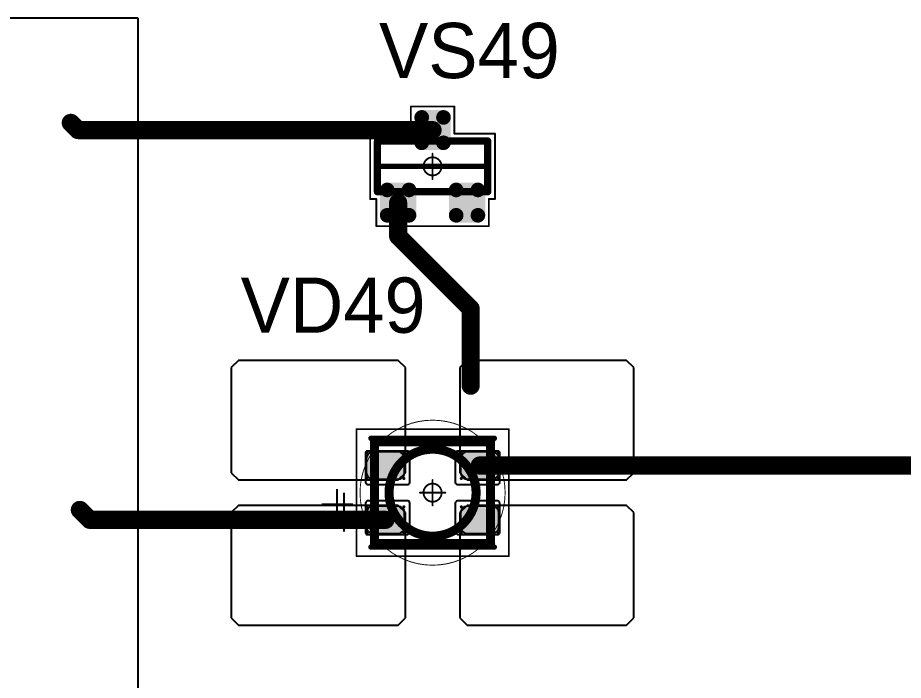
# Model space of a CAD drawing. Header units: millimetres. Extents: x 0 to 400, y 0 to 511.
# Drawn here: x 48.56 to 72.98, y 336.33 to 354.6 of the extents above; entities that cross this region are included whole.
import ezdxf

# ---------------------------------------------------------------- set-up
doc = ezdxf.new("R2010")
doc.units = ezdxf.units.MM
for name, color, linetype in [('Mechanical13', 56, 'Continuous'), ('Mechanical15', 56, 'Continuous'), ('Mechanical2', 216, 'Continuous'), ('TopLayer', 1, 'Continuous'), ('TopOverlay', 2, 'Continuous'), ('TopPaste', 8, 'Continuous'), ('TopSolder', 216, 'Continuous')]:
    doc.layers.add(name, color=color, linetype=linetype)

# ---------------------------------------------------------------- blocks, each defined once
blk = doc.blocks.new('SOT23_548')
at = {"layer": 'Mechanical13', "const_width": 0.2}
for points in [[(-0.7, 1.52), (0.7, 1.52)], [(-0.7, 1.52), (-0.7, -1.52)], [(0.7, 1.52), (0.7, -1.52)], [(-0.7, -1.52), (0.7, -1.52)]]:
    blk.add_lwpolyline(points, dxfattribs=at)
at = {"layer": 'Mechanical13', "const_width": 0.1}
for points in [[(-0.75, 1.52, 1), (-0.65, 1.52, 1)], [(-0.75, 1.52, 1), (-0.65, 1.52, 1)], [(0.65, 1.52, 1), (0.75, 1.52, 1)], [(0.65, 1.52, 1), (0.75, 1.52, 1)], [(-0.75, -1.52, 1), (-0.65, -1.52, 1)], [(-0.75, -1.52, 1), (-0.65, -1.52, 1)], [(0.65, -1.52, 1), (0.75, -1.52, 1)], [(0.65, -1.52, 1), (0.75, -1.52, 1)]]:
    blk.add_lwpolyline(points, format="xyb", close=True, dxfattribs=at)
at = {"layer": 'Mechanical15', "const_width": 0.05}
for points in [[(-0.9, 1.72), (-0.9, 1.55)], [(-0.9, 1.72), (0.9, 1.72)], [(0.9, 1.72), (0.9, 0.6)], [(-1.65, 1.55), (-1.65, -1.55)], [(-1.65, 1.55), (-0.9, 1.55)], [(0.9, 0.6), (1.65, 0.6)], [(1.65, 0.6), (1.65, -0.6)], [(0, 0.35), (0, -0.35)], [(-0.35, 0), (0.35, 0)], [(0.9, -0.6), (1.65, -0.6)], [(0.9, -0.6), (0.9, -1.72)], [(-1.65, -1.55), (-0.9, -1.55)], [(-0.9, -1.55), (-0.9, -1.72)], [(-0.9, -1.72), (0.9, -1.72)]]:
    blk.add_lwpolyline(points, dxfattribs=at)
at = {"layer": 'Mechanical15'}
for points, const_width in [([(-0.913, 1.72, 1), (-0.888, 1.72, 1)], 0.025), ([(-0.913, 1.72, 1), (-0.888, 1.72, 1)], 0.025), ([(0.888, 1.72, 1), (0.913, 1.72, 1)], 0.025), ([(0.888, 1.72, 1), (0.913, 1.72, 1)], 0.025), ([(-1.662, 1.55, 1), (-1.637, 1.55, 1)], 0.025), ([(-1.662, 1.55, 1), (-1.637, 1.55, 1)], 0.025), ([(-0.913, 1.55, 1), (-0.888, 1.55, 1)], 0.025), ([(-0.913, 1.55, 1), (-0.888, 1.55, 1)], 0.025), ([(0.888, 0.6, 1), (0.913, 0.6, 1)], 0.025), ([(0.888, 0.6, 1), (0.913, 0.6, 1)], 0.025), ([(1.637, 0.6, 1), (1.662, 0.6, 1)], 0.025), ([(1.637, 0.6, 1), (1.662, 0.6, 1)], 0.025), ([(0.25, 0, 1), (-0.25, 0, 1)], 0.05), ([(-0.012, 0.35, 1), (0.012, 0.35, 1)], 0.025), ([(-0.362, 0, 1), (-0.337, 0, 1)], 0.025), ([(-0.262, 0, 1), (-0.238, 0, 1)], 0.025), ([(0.238, 0, 1), (0.262, 0, 1)], 0.025), ([(0.337, 0, 1), (0.362, 0, 1)], 0.025), ([(-0.012, -0.35, 1), (0.012, -0.35, 1)], 0.025), ([(0.888, -0.6, 1), (0.913, -0.6, 1)], 0.025), ([(0.888, -0.6, 1), (0.913, -0.6, 1)], 0.025), ([(1.637, -0.6, 1), (1.662, -0.6, 1)], 0.025), ([(1.637, -0.6, 1), (1.662, -0.6, 1)], 0.025), ([(-1.662, -1.55, 1), (-1.637, -1.55, 1)], 0.025), ([(-1.662, -1.55, 1), (-1.637, -1.55, 1)], 0.025), ([(-0.913, -1.55, 1), (-0.888, -1.55, 1)], 0.025), ([(-0.913, -1.55, 1), (-0.888, -1.55, 1)], 0.025), ([(-0.913, -1.72, 1), (-0.888, -1.72, 1)], 0.025), ([(-0.913, -1.72, 1), (-0.888, -1.72, 1)], 0.025), ([(0.888, -1.72, 1), (0.913, -1.72, 1)], 0.025), ([(0.888, -1.72, 1), (0.913, -1.72, 1)], 0.025)]:
    blk.add_lwpolyline(points, format="xyb", close=True, dxfattribs=dict(at, const_width=const_width))
at = {"layer": 'TopLayer', "const_width": 0.1}
for points in [[(-1.4, 1.25, 1), (-1.3, 1.25, 1)], [(-0.7, 1.25, 1), (-0.6, 1.25, 1)], [(-1.4, 0.65, 1), (-1.3, 0.65, 1)], [(-0.7, 0.65, 1), (-0.6, 0.65, 1)], [(0.6, 0.3, 1), (0.7, 0.3, 1)], [(1.3, 0.3, 1), (1.4, 0.3, 1)], [(0.6, -0.3, 1), (0.7, -0.3, 1)], [(1.3, -0.3, 1), (1.4, -0.3, 1)], [(-1.4, -0.65, 1), (-1.3, -0.65, 1)], [(-0.7, -0.65, 1), (-0.6, -0.65, 1)], [(-1.4, -1.25, 1), (-1.3, -1.25, 1)], [(-0.7, -1.25, 1), (-0.6, -1.25, 1)]]:
    blk.add_lwpolyline(points, format="xyb", close=True, dxfattribs=at)
at = {"layer": 'TopLayer'}
for points in [[(-1.45, 1.25), (-1.45, 0.65), (-0.55, 1.25), (-0.55, 0.65)], [(-1.35, 1.35), (-1.35, 0.55), (-0.65, 1.35), (-0.65, 0.55)], [(0.55, 0.3), (0.55, -0.3), (1.45, 0.3), (1.45, -0.3)], [(0.65, 0.4), (0.65, -0.4), (1.35, 0.4), (1.35, -0.4)], [(-1.45, -0.65), (-1.45, -1.25), (-0.55, -0.65), (-0.55, -1.25)], [(-1.35, -0.55), (-1.35, -1.35), (-0.65, -0.55), (-0.65, -1.35)]]:
    blk.add_solid(points, dxfattribs=at)
at = {"layer": 'TopOverlay', "const_width": 0.15}
blk.add_lwpolyline([(0, 1.5), (0, -1.5)], dxfattribs=at)
at = {"layer": 'TopOverlay', "const_width": 0.075}
for points in [[(-0.038, 1.5, 1), (0.038, 1.5, 1)], [(-0.038, -1.5, 1), (0.038, -1.5, 1)]]:
    blk.add_lwpolyline(points, format="xyb", close=True, dxfattribs=at)
at = {"layer": 'TopPaste', "const_width": 0.075}
for points in [[(-1.387, 1.25, 1), (-1.313, 1.25, 1)], [(-0.687, 1.25, 1), (-0.613, 1.25, 1)], [(-1.387, 0.65, 1), (-1.313, 0.65, 1)], [(-0.687, 0.65, 1), (-0.613, 0.65, 1)], [(0.613, 0.3, 1), (0.687, 0.3, 1)], [(1.313, 0.3, 1), (1.387, 0.3, 1)], [(0.613, -0.3, 1), (0.687, -0.3, 1)], [(1.313, -0.3, 1), (1.387, -0.3, 1)], [(-1.387, -0.65, 1), (-1.313, -0.65, 1)], [(-0.687, -0.65, 1), (-0.613, -0.65, 1)], [(-1.387, -1.25, 1), (-1.313, -1.25, 1)], [(-0.687, -1.25, 1), (-0.613, -1.25, 1)]]:
    blk.add_lwpolyline(points, format="xyb", close=True, dxfattribs=at)
at = {"layer": 'TopPaste'}
for points in [[(-1.425, 1.25), (-1.425, 0.65), (-0.575, 1.25), (-0.575, 0.65)], [(-1.35, 1.325), (-1.35, 0.575), (-0.65, 1.325), (-0.65, 0.575)], [(0.575, 0.3), (0.575, -0.3), (1.425, 0.3), (1.425, -0.3)], [(0.65, 0.375), (0.65, -0.375), (1.35, 0.375), (1.35, -0.375)], [(-1.425, -0.65), (-1.425, -1.25), (-0.575, -0.65), (-0.575, -1.25)], [(-1.35, -0.575), (-1.35, -1.325), (-0.65, -0.575), (-0.65, -1.325)]]:
    blk.add_solid(points, dxfattribs=at)
at = {"layer": 'TopSolder', "const_width": 0.202}
for points in [[(-1.451, 1.25, 1), (-1.249, 1.25, 1)], [(-0.751, 1.25, 1), (-0.549, 1.25, 1)], [(-1.451, 0.65, 1), (-1.249, 0.65, 1)], [(-0.751, 0.65, 1), (-0.549, 0.65, 1)], [(0.549, 0.3, 1), (0.751, 0.3, 1)], [(1.249, 0.3, 1), (1.451, 0.3, 1)], [(0.549, -0.3, 1), (0.751, -0.3, 1)], [(1.249, -0.3, 1), (1.451, -0.3, 1)], [(-1.451, -0.65, 1), (-1.249, -0.65, 1)], [(-0.751, -0.65, 1), (-0.549, -0.65, 1)], [(-1.451, -1.25, 1), (-1.249, -1.25, 1)], [(-0.751, -1.25, 1), (-0.549, -1.25, 1)]]:
    blk.add_lwpolyline(points, format="xyb", close=True, dxfattribs=at)
at = {"layer": 'TopSolder'}
for points in [[(-1.552, 1.25), (-1.552, 0.65), (-0.448, 1.25), (-0.448, 0.65)], [(-1.35, 1.452), (-1.35, 0.448), (-0.65, 1.452), (-0.65, 0.448)], [(0.65, 0.502), (0.65, -0.502), (1.35, 0.502), (1.35, -0.502)], [(0.448, 0.3), (0.448, -0.3), (1.552, 0.3), (1.552, -0.3)], [(-1.35, -0.448), (-1.35, -1.452), (-0.65, -0.448), (-0.65, -1.452)], [(-1.552, -0.65), (-1.552, -1.25), (-0.448, -0.65), (-0.448, -1.25)]]:
    blk.add_solid(points, dxfattribs=at)
blk = doc.blocks.new('E65F_752')
at = {"layer": 'Mechanical13'}
for p, q in [((2.441, 1.071), (2.441, 0)), ((1.905, 0.536), (2.976, 0.536))]:
    blk.add_line(p, q, dxfattribs=at)
at = {"layer": 'Mechanical13', "const_width": 0.25}
for points in [[(-1.6, 1.4), (-1.6, -1.4)], [(1.6, 1.4), (-1.6, 1.4)], [(1.6, 1.4), (1.6, -1.4)], [(1.6, -1.4), (-1.6, -1.4)]]:
    blk.add_lwpolyline(points, dxfattribs=at)
at = {"layer": 'Mechanical13'}
for points, const_width in [([(-1.663, 1.4, 1), (-1.538, 1.4, 1)], 0.125), ([(-1.663, 1.4, 1), (-1.538, 1.4, 1)], 0.125), ([(1.537, 1.4, 1), (1.662, 1.4, 1)], 0.125), ([(1.537, 1.4, 1), (1.662, 1.4, 1)], 0.125), ([(1.2, 0, 1), (-1.2, 0, 1)], 0.25), ([(-1.263, 0, 1), (-1.138, 0, 1)], 0.125), ([(1.137, 0, 1), (1.262, 0, 1)], 0.125), ([(-1.663, -1.4, 1), (-1.538, -1.4, 1)], 0.125), ([(-1.663, -1.4, 1), (-1.538, -1.4, 1)], 0.125), ([(1.537, -1.4, 1), (1.662, -1.4, 1)], 0.125), ([(1.537, -1.4, 1), (1.662, -1.4, 1)], 0.125)]:
    blk.add_lwpolyline(points, format="xyb", close=True, dxfattribs=dict(at, const_width=const_width))
at = {"layer": 'Mechanical15', "const_width": 0.05}
for points in [[(2.1, 1.75), (-2.1, 1.75)], [(-2.1, 1.75), (-2.1, -1.75)], [(2.1, 1.75), (2.1, -1.75)], [(0, 0.35), (0, -0.35)], [(0, 0.35), (0, -0.35)], [(0.35, 0), (-0.35, 0)], [(0.35, 0), (-0.35, 0)], [(2.1, -1.75), (-2.1, -1.75)]]:
    blk.add_lwpolyline(points, dxfattribs=at)
at = {"layer": 'Mechanical15'}
for points, const_width in [([(-2.113, 1.75, 1), (-2.088, 1.75, 1)], 0.025), ([(-2.113, 1.75, 1), (-2.088, 1.75, 1)], 0.025), ([(2.087, 1.75, 1), (2.112, 1.75, 1)], 0.025), ([(2.087, 1.75, 1), (2.112, 1.75, 1)], 0.025), ([(0.25, 0, 1), (-0.25, 0, 1)], 0.05), ([(0.25, 0, 1), (-0.25, 0, 1)], 0.05), ([(-0.013, 0.35, 1), (0.012, 0.35, 1)], 0.025), ([(-0.013, 0.35, 1), (0.012, 0.35, 1)], 0.025), ([(-0.363, 0, 1), (-0.338, 0, 1)], 0.025), ([(-0.363, 0, 1), (-0.338, 0, 1)], 0.025), ([(-0.263, 0, 1), (-0.238, 0, 1)], 0.025), ([(-0.263, 0, 1), (-0.238, 0, 1)], 0.025), ([(0.237, 0, 1), (0.262, 0, 1)], 0.025), ([(0.237, 0, 1), (0.262, 0, 1)], 0.025), ([(0.337, 0, 1), (0.362, 0, 1)], 0.025), ([(0.337, 0, 1), (0.362, 0, 1)], 0.025), ([(-0.013, -0.35, 1), (0.012, -0.35, 1)], 0.025), ([(-0.013, -0.35, 1), (0.012, -0.35, 1)], 0.025), ([(-2.113, -1.75, 1), (-2.088, -1.75, 1)], 0.025), ([(-2.113, -1.75, 1), (-2.088, -1.75, 1)], 0.025), ([(2.087, -1.75, 1), (2.112, -1.75, 1)], 0.025), ([(2.087, -1.75, 1), (2.112, -1.75, 1)], 0.025)]:
    blk.add_lwpolyline(points, format="xyb", close=True, dxfattribs=dict(at, const_width=const_width))
at = {"layer": 'TopLayer'}
for p, q in [((-5.35, 3.65), (-5.55, 3.45)), ((-5.55, 3.45), (-5.55, 3.45)), ((-5.55, 3.45), (-5.55, 0.55)), ((-0.95, 3.65), (-5.35, 3.65)), ((-5.35, 3.65), (-5.35, 3.65)), ((-0.75, 3.45), (-0.95, 3.65)), ((-0.75, 0.55), (-0.75, 3.45)), ((0.95, 3.65), (0.75, 3.45)), ((0.75, 3.45), (0.75, 3.45)), ((0.75, 3.45), (0.75, 0.55)), ((5.35, 3.65), (0.95, 3.65)), ((0.95, 3.65), (0.95, 3.65)), ((5.55, 3.45), (5.35, 3.65)), ((5.55, 0.55), (5.55, 3.45)), ((-5.55, 0.55), (-5.35, 0.35)), ((-0.95, 0.35), (-0.75, 0.55)), ((0.75, 0.55), (0.95, 0.35)), ((5.35, 0.35), (5.55, 0.55)), ((-5.35, 0.35), (-0.95, 0.35)), ((0.95, 0.35), (5.35, 0.35)), ((-5.35, -0.35), (-5.55, -0.55)), ((-0.95, -0.35), (-5.35, -0.35)), ((-5.35, -0.35), (-5.35, -0.35)), ((-0.75, -0.55), (-0.95, -0.35)), ((0.95, -0.35), (0.75, -0.55)), ((5.35, -0.35), (0.95, -0.35)), ((0.95, -0.35), (0.95, -0.35)), ((5.55, -0.55), (5.35, -0.35)), ((-5.55, -0.55), (-5.55, -0.55)), ((-5.55, -0.55), (-5.55, -3.45)), ((-0.75, -3.45), (-0.75, -0.55)), ((0.75, -0.55), (0.75, -0.55)), ((0.75, -0.55), (0.75, -3.45)), ((5.55, -3.45), (5.55, -0.55)), ((-5.55, -3.45), (-5.35, -3.65)), ((-5.35, -3.65), (-0.95, -3.65)), ((-0.95, -3.65), (-0.75, -3.45)), ((0.75, -3.45), (0.95, -3.65)), ((0.95, -3.65), (5.35, -3.65)), ((5.35, -3.65), (5.55, -3.45))]:
    blk.add_line(p, q, dxfattribs=at)
at = {"layer": 'TopLayer', "const_width": 0.04}
for points in [[(-1.83, 1.11, 1), (-1.79, 1.11, 1)], [(-0.81, 1.11, 1), (-0.77, 1.11, 1)], [(0.77, 1.11, 1), (0.81, 1.11, 1)], [(1.79, 1.11, 1), (1.83, 1.11, 1)], [(-1.83, 0.39, 1), (-1.79, 0.39, 1)], [(-0.81, 0.39, 1), (-0.77, 0.39, 1)], [(0.77, 0.39, 1), (0.81, 0.39, 1)], [(1.79, 0.39, 1), (1.83, 0.39, 1)], [(-1.83, -0.39, 1), (-1.79, -0.39, 1)], [(-0.81, -0.39, 1), (-0.77, -0.39, 1)], [(0.77, -0.39, 1), (0.81, -0.39, 1)], [(1.79, -0.39, 1), (1.83, -0.39, 1)], [(-1.83, -1.11, 1), (-1.79, -1.11, 1)], [(-0.81, -1.11, 1), (-0.77, -1.11, 1)], [(0.77, -1.11, 1), (0.81, -1.11, 1)], [(1.79, -1.11, 1), (1.83, -1.11, 1)]]:
    blk.add_lwpolyline(points, format="xyb", close=True, dxfattribs=at)
at = {"layer": 'TopLayer'}
for points in [[(-1.85, 1.11), (-1.85, 0.39), (-0.75, 1.11), (-0.75, 0.39)], [(-1.81, 1.15), (-1.81, 0.35), (-0.79, 1.15), (-0.79, 0.35)], [(0.75, 1.11), (0.75, 0.39), (1.85, 1.11), (1.85, 0.39)], [(0.79, 1.15), (0.79, 0.35), (1.81, 1.15), (1.81, 0.35)], [(-1.85, -0.39), (-1.85, -1.11), (-0.75, -0.39), (-0.75, -1.11)], [(-1.81, -0.35), (-1.81, -1.15), (-0.79, -0.35), (-0.79, -1.15)], [(0.75, -0.39), (0.75, -1.11), (1.85, -0.39), (1.85, -1.11)], [(0.79, -0.35), (0.79, -1.15), (1.81, -0.35), (1.81, -1.15)]]:
    blk.add_solid(points, dxfattribs=at)
at = {"layer": 'TopOverlay'}
for p, q in [((2.628, 0.757), (2.628, -0.1)), ((2.2, 0.328), (3.057, 0.328))]:
    blk.add_line(p, q, dxfattribs=at)
at = {"layer": 'TopOverlay', "const_width": 0.15}
for points in [[(1.7, 1.5), (-1.7, 1.5)], [(1.7, -1.5), (-1.7, -1.5)]]:
    blk.add_lwpolyline(points, dxfattribs=at)
at = {"layer": 'TopOverlay', "const_width": 0.075}
for points in [[(-1.738, 1.5, 1), (-1.663, 1.5, 1)], [(1.662, 1.5, 1), (1.737, 1.5, 1)], [(-1.738, -1.5, 1), (-1.663, -1.5, 1)], [(1.662, -1.5, 1), (1.737, -1.5, 1)]]:
    blk.add_lwpolyline(points, format="xyb", close=True, dxfattribs=at)
at = {"layer": 'TopPaste'}
for p, q in [((-1.814, 1.011), (-1.829, 0.938)), ((-1.773, 1.073), (-1.814, 1.011)), ((-1.711, 1.114), (-1.773, 1.073)), ((-1.638, 1.129), (-1.711, 1.114)), ((-0.963, 1.129), (-1.638, 1.129)), ((-0.889, 1.114), (-0.963, 1.129)), ((-0.827, 1.073), (-0.889, 1.114)), ((-0.786, 1.011), (-0.827, 1.073)), ((-0.771, 0.938), (-0.786, 1.011)), ((0.786, 1.011), (0.771, 0.938)), ((0.827, 1.073), (0.786, 1.011)), ((0.889, 1.114), (0.827, 1.073)), ((0.962, 1.129), (0.889, 1.114)), ((1.637, 1.129), (0.962, 1.129)), ((1.711, 1.114), (1.637, 1.129)), ((1.773, 1.073), (1.711, 1.114)), ((1.814, 1.011), (1.773, 1.073)), ((1.829, 0.938), (1.814, 1.011)), ((-1.829, 0.938), (-1.829, 0.563)), ((-0.771, 0.563), (-0.771, 0.938)), ((0.771, 0.938), (0.771, 0.563)), ((1.829, 0.563), (1.829, 0.938)), ((-1.829, 0.563), (-1.814, 0.489)), ((-1.814, 0.489), (-1.773, 0.427)), ((-0.827, 0.427), (-0.786, 0.489)), ((-0.786, 0.489), (-0.771, 0.563)), ((0.771, 0.563), (0.786, 0.489)), ((0.786, 0.489), (0.827, 0.427)), ((1.773, 0.427), (1.814, 0.489)), ((1.814, 0.489), (1.829, 0.563)), ((-1.773, 0.427), (-1.711, 0.386)), ((-1.711, 0.386), (-1.638, 0.371)), ((-1.638, 0.371), (-0.963, 0.371)), ((-0.963, 0.371), (-0.889, 0.386)), ((-0.889, 0.386), (-0.827, 0.427)), ((0.827, 0.427), (0.889, 0.386)), ((0.889, 0.386), (0.962, 0.371)), ((0.962, 0.371), (1.637, 0.371)), ((1.637, 0.371), (1.711, 0.386)), ((1.711, 0.386), (1.773, 0.427)), ((-1.773, -0.427), (-1.814, -0.489)), ((-1.711, -0.386), (-1.773, -0.427)), ((-1.638, -0.371), (-1.711, -0.386)), ((-0.963, -0.371), (-1.638, -0.371)), ((-0.889, -0.386), (-0.963, -0.371)), ((-0.827, -0.427), (-0.889, -0.386)), ((-0.786, -0.489), (-0.827, -0.427)), ((0.827, -0.427), (0.786, -0.489)), ((0.889, -0.386), (0.827, -0.427)), ((0.962, -0.371), (0.889, -0.386)), ((1.637, -0.371), (0.962, -0.371)), ((1.711, -0.386), (1.637, -0.371)), ((1.773, -0.427), (1.711, -0.386)), ((1.814, -0.489), (1.773, -0.427)), ((-1.814, -0.489), (-1.829, -0.563)), ((-1.829, -0.563), (-1.829, -0.938)), ((-0.771, -0.563), (-0.786, -0.489)), ((-0.771, -0.938), (-0.771, -0.563)), ((0.786, -0.489), (0.771, -0.563)), ((0.771, -0.563), (0.771, -0.938)), ((1.829, -0.563), (1.814, -0.489)), ((1.829, -0.938), (1.829, -0.563)), ((-1.829, -0.938), (-1.814, -1.011)), ((-0.786, -1.011), (-0.771, -0.938)), ((0.771, -0.938), (0.786, -1.011)), ((1.814, -1.011), (1.829, -0.938)), ((-1.814, -1.011), (-1.773, -1.073)), ((-1.773, -1.073), (-1.711, -1.114)), ((-1.711, -1.114), (-1.638, -1.129)), ((-1.638, -1.129), (-0.963, -1.129)), ((-0.963, -1.129), (-0.889, -1.114)), ((-0.889, -1.114), (-0.827, -1.073)), ((-0.827, -1.073), (-0.786, -1.011)), ((0.786, -1.011), (0.827, -1.073)), ((0.827, -1.073), (0.889, -1.114)), ((0.889, -1.114), (0.962, -1.129)), ((0.962, -1.129), (1.637, -1.129)), ((1.637, -1.129), (1.711, -1.114)), ((1.711, -1.114), (1.773, -1.073)), ((1.773, -1.073), (1.814, -1.011))]:
    blk.add_line(p, q, dxfattribs=at)
at = {"layer": 'TopSolder'}
for p, q in [((-1.842, 1.129), (-1.85, 1.111)), ((-1.85, 1.111), (-1.85, 1.101)), ((-1.85, 1.101), (-1.85, 1.101)), ((-1.85, 1.101), (-1.85, 0.301)), ((-1.828, 1.143), (-1.842, 1.129)), ((-1.81, 1.151), (-1.828, 1.143)), ((-1.8, 1.151), (-1.81, 1.151)), ((-0.7, 1.151), (-1.8, 1.151)), ((-0.685, 1.151), (-0.7, 1.151)), ((-0.7, 1.151), (-0.7, 1.151)), ((-0.658, 1.139), (-0.685, 1.151)), ((-0.636, 1.118), (-0.658, 1.139)), ((-0.625, 1.09), (-0.636, 1.118)), ((-0.625, 1.076), (-0.625, 1.09)), ((-0.625, 0.301), (-0.625, 1.076)), ((0.636, 1.118), (0.625, 1.09)), ((0.625, 1.09), (0.625, 1.076)), ((0.625, 1.076), (0.625, 1.076)), ((0.625, 1.076), (0.625, 0.301)), ((0.657, 1.139), (0.636, 1.118)), ((0.685, 1.151), (0.657, 1.139)), ((0.7, 1.151), (0.685, 1.151)), ((1.8, 1.151), (0.7, 1.151)), ((1.81, 1.151), (1.8, 1.151)), ((1.8, 1.151), (1.8, 1.151)), ((1.828, 1.143), (1.81, 1.151)), ((1.842, 1.129), (1.828, 1.143)), ((1.85, 1.111), (1.842, 1.129)), ((1.85, 1.101), (1.85, 1.111)), ((1.85, 0.301), (1.85, 1.101)), ((-1.85, 0.301), (-1.85, 0.286)), ((-1.85, 0.286), (-1.839, 0.258)), ((-1.839, 0.258), (-1.818, 0.237)), ((-0.658, 0.237), (-0.636, 0.258)), ((-0.636, 0.258), (-0.625, 0.286)), ((-0.625, 0.286), (-0.625, 0.301)), ((-0.625, 0.301), (-0.625, 0.301)), ((0.625, 0.301), (0.625, 0.286)), ((0.625, 0.286), (0.636, 0.258)), ((0.636, 0.258), (0.657, 0.237)), ((1.817, 0.237), (1.839, 0.258)), ((1.839, 0.258), (1.85, 0.286)), ((1.85, 0.286), (1.85, 0.301)), ((1.85, 0.301), (1.85, 0.301)), ((-1.818, 0.237), (-1.79, 0.226)), ((-1.79, 0.226), (-1.775, 0.226)), ((-1.775, 0.226), (-1.775, 0.226)), ((-1.775, 0.226), (-0.7, 0.226)), ((-0.7, 0.226), (-0.685, 0.226)), ((-0.685, 0.226), (-0.658, 0.237)), ((0.657, 0.237), (0.685, 0.226)), ((0.685, 0.226), (0.7, 0.226)), ((0.7, 0.226), (0.7, 0.226)), ((0.7, 0.226), (1.775, 0.226)), ((1.775, 0.226), (1.79, 0.226)), ((1.79, 0.226), (1.817, 0.237)), ((-1.818, -0.236), (-1.839, -0.257)), ((-1.79, -0.224), (-1.818, -0.236)), ((-1.775, -0.224), (-1.79, -0.224)), ((-0.7, -0.224), (-1.775, -0.224)), ((-0.685, -0.224), (-0.7, -0.224)), ((-0.7, -0.224), (-0.7, -0.224)), ((-0.658, -0.236), (-0.685, -0.224)), ((-0.636, -0.257), (-0.658, -0.236)), ((0.657, -0.236), (0.636, -0.257)), ((0.685, -0.224), (0.657, -0.236)), ((0.7, -0.224), (0.685, -0.224)), ((1.775, -0.224), (0.7, -0.224)), ((1.79, -0.224), (1.775, -0.224)), ((1.775, -0.224), (1.775, -0.224)), ((1.817, -0.236), (1.79, -0.224)), ((1.839, -0.257), (1.817, -0.236)), ((-1.839, -0.257), (-1.85, -0.285)), ((-1.85, -0.285), (-1.85, -0.299)), ((-1.85, -0.299), (-1.85, -0.299)), ((-1.85, -0.299), (-1.85, -1.099)), ((-0.625, -0.285), (-0.636, -0.257)), ((-0.625, -0.299), (-0.625, -0.285)), ((-0.625, -1.074), (-0.625, -0.299)), ((0.636, -0.257), (0.625, -0.285)), ((0.625, -0.285), (0.625, -0.299)), ((0.625, -0.299), (0.625, -0.299)), ((0.625, -0.299), (0.625, -1.074)), ((1.85, -0.285), (1.839, -0.257)), ((1.85, -0.299), (1.85, -0.285)), ((1.85, -1.099), (1.85, -0.299)), ((-1.85, -1.099), (-1.85, -1.109)), ((-1.85, -1.109), (-1.842, -1.128)), ((-1.842, -1.128), (-1.828, -1.142)), ((-1.828, -1.142), (-1.81, -1.149)), ((-1.81, -1.149), (-1.8, -1.149)), ((-1.8, -1.149), (-0.7, -1.149)), ((-1.8, -1.149), (-1.8, -1.149)), ((-0.7, -1.149), (-0.685, -1.149)), ((-0.685, -1.149), (-0.658, -1.138)), ((-0.658, -1.138), (-0.636, -1.117)), ((-0.636, -1.117), (-0.625, -1.089)), ((-0.625, -1.089), (-0.625, -1.074)), ((-0.625, -1.074), (-0.625, -1.074)), ((0.625, -1.074), (0.625, -1.089)), ((0.625, -1.089), (0.636, -1.117)), ((0.636, -1.117), (0.657, -1.138)), ((0.657, -1.138), (0.685, -1.149)), ((0.685, -1.149), (0.7, -1.149)), ((0.7, -1.149), (1.8, -1.149)), ((0.7, -1.149), (0.7, -1.149)), ((1.8, -1.149), (1.81, -1.149)), ((1.81, -1.149), (1.828, -1.142)), ((1.828, -1.142), (1.842, -1.128)), ((1.842, -1.128), (1.85, -1.109)), ((1.85, -1.109), (1.85, -1.099)), ((1.85, -1.099), (1.85, -1.099))]:
    blk.add_line(p, q, dxfattribs=at)

msp = doc.modelspace()

# ---------------------------------------------------------------- linework, layer by layer
at = {"layer": 'Mechanical2'}
for points, const_width in [([(62, 341.5, 1), (58, 341.5, 1)], 0.0254), ([(60, 343.5, 1), (60, 343.5, 1)], 0.0005), ([(57.994, 341.5, 1), (58.006, 341.5, 1)], 0.0127), ([(58, 341.5, 1), (58, 341.5, 1)], 0.0005), ([(61.994, 341.5, 1), (62.006, 341.5, 1)], 0.0127), ([(62, 341.5, 1), (62, 341.5, 1)], 0.0005), ([(60, 339.5, 1), (60, 339.5, 1)], 0.0005)]:
    msp.add_lwpolyline(points, format="xyb", close=True, dxfattribs=dict(at, const_width=const_width))
at = {"layer": 'Mechanical2', "const_width": 0.001}
for points in [[(60, 339.5), (60, 343.5)], [(58, 341.5), (62, 341.5)]]:
    msp.add_lwpolyline(points, dxfattribs=at)
at = {"layer": 'TopLayer'}
for p, q in [((11.8, 354.6), (51.875, 354.6)), ((51.875, 354.6), (51.875, 16.5))]:
    msp.add_line(p, q, dxfattribs=at)
at = {"layer": 'TopLayer', "const_width": 0.5}
for points in [[(50.025, 351.7), (50.225, 351.5)], [(50.225, 351.5), (60, 351.5)], [(59.05, 348.575), (59.05, 349.5)], [(59.05, 348.575), (61.05, 346.575)], [(61.05, 344.45), (61.05, 346.575)], [(61.3, 342.25), (73.612, 342.25)], [(50.275, 341.025), (50.55, 340.75)], [(50.55, 340.75), (58.7, 340.75)]]:
    msp.add_lwpolyline(points, dxfattribs=at)
at = {"layer": 'TopLayer', "const_width": 0.25}
for points in [[(49.9, 351.7, 1), (50.15, 351.7, 1)], [(50.1, 351.5, 1), (50.35, 351.5, 1)], [(50.1, 351.5, 1), (50.35, 351.5, 1)], [(59.875, 351.5, 1), (60.125, 351.5, 1)], [(58.925, 349.5, 1), (59.175, 349.5, 1)], [(58.925, 348.575, 1), (59.175, 348.575, 1)], [(58.925, 348.575, 1), (59.175, 348.575, 1)], [(60.925, 346.575, 1), (61.175, 346.575, 1)], [(60.925, 346.575, 1), (61.175, 346.575, 1)], [(60.925, 344.45, 1), (61.175, 344.45, 1)], [(61.175, 342.25, 1), (61.425, 342.25, 1)], [(50.15, 341.025, 1), (50.4, 341.025, 1)], [(50.425, 340.75, 1), (50.675, 340.75, 1)], [(50.425, 340.75, 1), (50.675, 340.75, 1)], [(58.575, 340.75, 1), (58.825, 340.75, 1)]]:
    msp.add_lwpolyline(points, format="xyb", close=True, dxfattribs=at)

# ---------------------------------------------------------------- block references
for name, p, rotation in [('SOT23_548', (60, 350.5), 90), ('E65F_752', (60, 341.5), 180)]:
    msp.add_blockref(name, p, dxfattribs=dict(rotation=rotation))

# ---------------------------------------------------------------- texts
at = {"layer": 'TopOverlay'}
for s, p in [('VS49', (58.522, 352.933)), ('VD49', (54.708, 345.91))]:
    msp.add_text(s, height=1.524, dxfattribs=at).set_placement(p)

doc.saveas('drawing.dxf')
